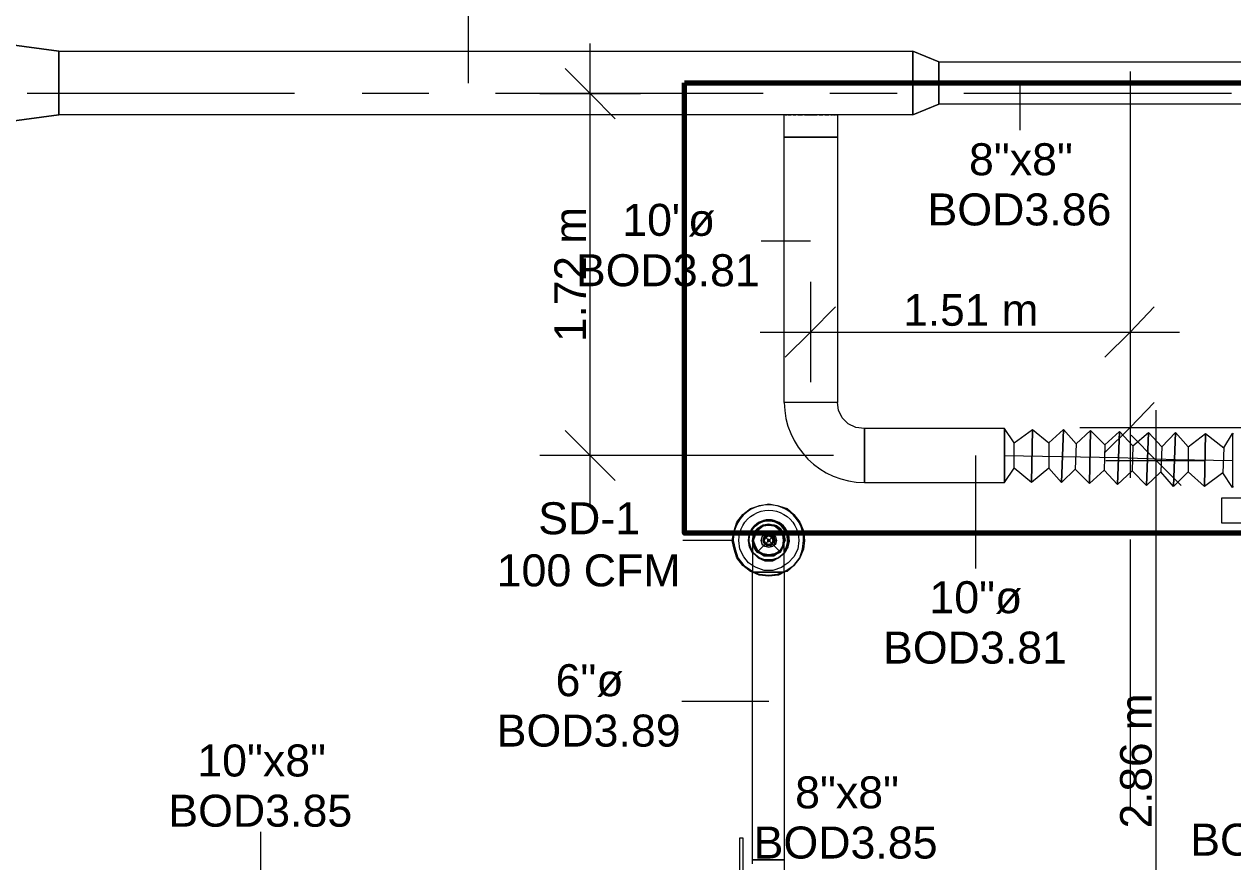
# Model space of a CAD drawing. Header units: metres. Extents: x -2 to 237, y -8 to 52.
# Drawn here: x 19.79 to 25.53, y 10.31 to 14.29 of the extents above; entities that cross this region are included whole.
import ezdxf

# ---------------------------------------------------------------- set-up
doc = ezdxf.new("R2010")
doc.units = ezdxf.units.M
doc.layers.add('HVAC - Ductos', color=5, linetype='Continuous', lineweight=0)
doc.layers.add('PDF2_Text', color=7, linetype='Continuous', lineweight=0)
doc.layers.add('PDF2_Geometry', color=7, linetype='Continuous', lineweight=0, true_color=0xaaaaaa)
doc.styles.add('PDF Helvetica', font='')
doc.styles.get('PDF Helvetica').set_extended_font_data('Helvetica')

msp = doc.modelspace()

# ---------------------------------------------------------------- linework, layer by layer
at = {"layer": 'HVAC - Ductos', "lineweight": 0}
for points in [[(21.8994, 14.0108), (21.8994, 14.3773)], [(19.9568, 14.1619), (19.3795, 14.2399), (19.9568, 14.1619)], [(19.9568, 14.1619), (19.9568, 13.8596)], [(22.4767, 12.004), (22.4767, 14.1986)], [(24.1307, 14.1116), (24.007, 14.1619), (24.1307, 14.1116)], [(24.007, 13.8596), (24.007, 14.1619)], [(24.1307, 14.1116), (24.1307, 13.91)], [(22.3576, 14.0794), (22.4767, 13.9604), (22.5958, 13.8412)], [(24.5155, 14.0108), (24.5155, 13.7863)], [(22.2385, 13.9604), (22.4767, 13.9604), (22.7149, 13.9604)], [(23.3976, 13.8596), (23.3976, 13.8596)], [(23.4022, 13.8596), (23.4068, 13.8596), (23.4113, 13.8596)], [(23.4159, 13.8596), (23.4251, 13.8596), (23.4297, 13.8596)], [(23.4389, 13.8596), (23.4435, 13.8596), (23.4526, 13.8596)], [(23.4617, 13.8596), (23.4663, 13.8596), (23.4847, 13.8596)], [(23.4938, 13.8596), (23.5213, 13.8596), (23.5488, 13.8596), (23.5534, 13.8596)], [(23.5625, 13.8596), (23.5763, 13.8596), (23.5809, 13.8596)], [(23.59, 13.8596), (23.6038, 13.8596), (23.6084, 13.8596)], [(23.6176, 13.8596), (23.6222, 13.8596), (23.6267, 13.8596)], [(23.6313, 13.8596), (23.6359, 13.8596), (23.6404, 13.8596)], [(23.5213, 13.2593), (23.2876, 13.2593)], [(23.5213, 13.0669), (23.5213, 12.8287), (23.5213, 12.5905)], [(25.0379, 13.0669), (25.0379, 12.8287), (25.0379, 12.5905)], [(23.6404, 12.9478), (23.5213, 12.8287), (23.4022, 12.7095)], [(25.1524, 12.9478), (25.0379, 12.8287), (24.9187, 12.7095)], [(23.2831, 12.8287), (25.2716, 12.8287)], [(25.0379, 12.6133), (25.0379, 12.3751), (25.0379, 12.1369)], [(25.1524, 12.4943), (25.0379, 12.3751), (24.9187, 12.256)], [(25.1615, 9.1221), (25.1615, 12.4576)], [(22.3576, 12.3614), (22.4767, 12.2422), (22.5958, 12.1231)], [(24.4881, 12.3018), (24.5751, 12.3659), (24.5705, 12.114), (24.4881, 12.1827), (24.4881, 12.3018), (24.4423, 12.3705), (23.7779, 12.3705), (23.7779, 12.3659), (23.7779, 12.3522), (23.7779, 12.3338), (23.7779, 12.3064), (23.7779, 12.2743), (23.7779, 12.2422), (23.7779, 12.2102), (23.7779, 12.1781), (23.7779, 12.1506), (23.7779, 12.1323), (23.7779, 12.1185), (23.7779, 12.114), (24.4423, 12.114), (24.4423, 12.3705), (24.4423, 12.114), (24.4881, 12.1827)], [(24.653, 12.3018), (24.7218, 12.3659), (24.7126, 12.114), (24.653, 12.1827), (24.5705, 12.114), (24.5751, 12.3659), (24.653, 12.3018), (24.653, 12.1827)], [(24.7813, 12.2972), (24.85, 12.3614), (24.8454, 12.1094), (24.7767, 12.1781), (24.7126, 12.114), (24.7218, 12.3659), (24.7813, 12.2972), (24.7767, 12.1781)], [(24.7996, 12.3751), (28.3001, 12.3751)], [(24.9187, 12.2926), (24.9875, 12.3568), (24.9783, 12.1048), (24.9142, 12.1735), (24.8454, 12.1094), (24.85, 12.3614), (24.9187, 12.2926), (24.9142, 12.1735)], [(25.0516, 12.288), (25.1249, 12.3522), (25.1157, 12.1002), (25.047, 12.1689), (24.9783, 12.1048), (24.9875, 12.3568), (25.0516, 12.288), (25.047, 12.1689)], [(25.0424, 12.3384), (25.1615, 12.2194), (25.2807, 12.1002)], [(25.1891, 12.2834), (25.2532, 12.3522), (25.244, 12.0956), (25.1845, 12.1643), (25.1157, 12.1002), (25.1249, 12.3522), (25.1891, 12.2834), (25.1845, 12.1643)], [(25.3128, 12.2834), (25.3952, 12.3476), (25.3906, 12.0956), (25.3128, 12.1643), (25.244, 12.0956), (25.2532, 12.3522), (25.3128, 12.2834), (25.3128, 12.1643)], [(25.4823, 12.2789), (25.5235, 12.3476), (25.5235, 12.091), (25.4777, 12.1597), (25.3906, 12.0956), (25.3952, 12.3476), (25.4823, 12.2789), (25.4777, 12.1597)], [(25.5281, 12.343), (25.5235, 12.3476), (25.5235, 12.3384), (25.5235, 12.3247), (25.5235, 12.2926), (25.5235, 12.2606), (25.5235, 12.2194), (25.5235, 12.1827), (25.5235, 12.146), (25.5235, 12.1185), (25.5235, 12.1002), (25.5235, 12.091), (25.5281, 12.0956)], [(25.5235, 12.3476), (25.5235, 12.3384), (25.5235, 12.3247), (25.5235, 12.2926), (25.5235, 12.2606), (25.5235, 12.2194), (25.5235, 12.1827), (25.5235, 12.146), (25.5235, 12.1185), (25.5235, 12.1002), (25.5235, 12.091)], [(23.6313, 12.2422), (22.4767, 12.2422), (22.2385, 12.2422)], [(24.3048, 12.2422), (24.3048, 11.7062)], [(24.4423, 12.2422), (24.7126, 12.2376), (24.9829, 12.233), (25.2532, 12.2239), (25.5235, 12.2194)], [(24.9233, 12.2194), (25.1615, 12.2194), (25.3952, 12.2194)], [(23.2556, 11.8711), (23.2464, 11.8391), (23.251, 11.8665), (23.2556, 11.8711), (23.2739, 11.894), (23.2922, 11.9078), (23.2968, 11.9123), (23.3243, 11.9169), (23.3473, 11.9123)], [(23.2739, 11.7886), (23.2876, 11.7749), (23.306, 11.7703), (23.3243, 11.7658), (23.306, 11.7658), (23.2876, 11.7749), (23.2693, 11.784), (23.2556, 11.8024), (23.251, 11.8207), (23.2464, 11.8345), (23.2464, 11.8391), (23.251, 11.8619), (23.2602, 11.8802), (23.2693, 11.894), (23.2831, 11.9032), (23.2876, 11.9078), (23.306, 11.9123), (23.3243, 11.9169), (23.3518, 11.9123), (23.3564, 11.9078), (23.3747, 11.894), (23.3885, 11.8711)], [(23.2922, 11.7749), (23.2739, 11.7886), (23.2602, 11.8024), (23.251, 11.8207), (23.251, 11.8391), (23.251, 11.8574), (23.2602, 11.8757), (23.2739, 11.894), (23.2876, 11.9032), (23.306, 11.9123), (23.3243, 11.9123), (23.3427, 11.9123), (23.3609, 11.9032), (23.3747, 11.894), (23.3885, 11.8757), (23.393, 11.8574), (23.3976, 11.8391), (23.393, 11.8207), (23.3885, 11.8024), (23.3747, 11.7886), (23.3609, 11.7749), (23.3427, 11.7703), (23.3243, 11.7658), (23.2968, 11.7703), (23.3243, 11.7658), (23.3518, 11.7703)], [(23.2556, 11.8711), (23.251, 11.8665), (23.2556, 11.8711), (23.2556, 11.8802), (23.2693, 11.894), (23.2831, 11.9032)], [(23.2922, 11.7703), (23.2968, 11.7703), (23.3243, 11.7658), (23.3427, 11.7658), (23.3609, 11.7749), (23.3793, 11.784), (23.3885, 11.8024), (23.3976, 11.8207), (23.3976, 11.8345), (23.3976, 11.8391), (23.3976, 11.8619), (23.3885, 11.8802), (23.3793, 11.894), (23.3609, 11.9078), (23.3427, 11.9123), (23.3243, 11.9169), (23.2968, 11.9123), (23.2693, 11.894), (23.2556, 11.8711), (23.2693, 11.894), (23.2922, 11.9078)], [(23.2556, 11.8711), (23.2556, 11.8711)], [(23.2876, 11.9078), (23.2922, 11.9078), (23.2968, 11.9123), (23.306, 11.9123), (23.3243, 11.9169), (23.3427, 11.9123), (23.3518, 11.9123), (23.3564, 11.9078), (23.3609, 11.9078), (23.3793, 11.894), (23.3885, 11.8802), (23.393, 11.8711), (23.393, 11.8665)], [(23.2922, 11.9078), (23.2968, 11.9123)], [(23.2968, 11.9078), (23.3243, 11.9123), (23.3473, 11.9078)], [(23.3518, 11.9123), (23.3518, 11.9123)], [(23.393, 11.8665), (23.3976, 11.8391), (23.393, 11.8711), (23.3793, 11.894), (23.3518, 11.9123)], [(23.3518, 11.9123), (23.3564, 11.9078)], [(23.3564, 11.9078), (23.3793, 11.894), (23.393, 11.8711), (23.393, 11.8665), (23.3976, 11.8391), (23.393, 11.8161), (23.393, 11.8116), (23.393, 11.807)], [(23.393, 11.8711), (23.393, 11.8665), (23.3976, 11.8619), (23.4022, 11.8391), (23.3976, 11.8345)], [(23.1502, 11.8391), (22.9165, 11.8391)], [(23.251, 11.8665), (23.251, 11.8619), (23.2464, 11.8391), (23.2464, 11.8345)], [(23.2464, 11.8391), (23.2464, 11.8391)], [(23.2464, 11.8391), (23.2464, 11.8345), (23.2464, 11.8161), (23.2464, 11.784), (23.2464, 11.7474), (23.2464, 11.7062), (23.2464, 11.6878), (23.251, 11.6878), (23.2602, 11.6878), (23.2693, 11.6878), (23.2876, 11.6878), (23.306, 11.6878), (23.3243, 11.6878), (23.3427, 11.6878), (23.3609, 11.6878), (23.3793, 11.6878), (23.3885, 11.6878), (23.3976, 11.6878), (23.3976, 11.7336), (23.3976, 11.7703), (23.3976, 11.8024), (23.3976, 11.8253), (23.3976, 11.8391)], [(23.2556, 11.8161), (23.251, 11.8391), (23.2556, 11.8665)], [(23.2693, 11.7886), (23.2556, 11.807), (23.2556, 11.8116), (23.251, 11.8161)], [(23.3976, 11.8391), (23.393, 11.8116), (23.3976, 11.8391)], [(23.2968, 11.7703), (23.2968, 11.7703)], [(23.3564, 11.7703), (23.3518, 11.7703), (23.3243, 11.7658), (23.3473, 11.7703)], [(23.3518, 11.7703), (23.3518, 11.7703)], [(23.3885, 11.807), (23.3747, 11.7886), (23.3564, 11.7749)], [(23.3976, 11.7794), (23.3976, 11.7794)], [(23.3976, 11.7794), (23.3976, 11.7794)], [(23.3976, 11.7199), (23.3839, 11.7108), (23.3427, 11.697), (23.3014, 11.697), (23.2647, 11.7108), (23.2464, 11.7199)], [(23.2464, 11.6924), (23.2785, 11.6787), (23.3243, 11.6741), (23.3655, 11.6787), (23.3976, 11.6924)], [(23.3976, 11.6878), (23.3701, 11.6741), (23.3243, 11.6696), (23.2785, 11.6741), (23.2464, 11.6878)], [(23.3976, 11.6878), (23.3885, 11.6878), (23.3793, 11.6878), (23.3609, 11.6878), (23.3427, 11.6878), (23.3243, 11.6878), (23.306, 11.6878), (23.2876, 11.6878), (23.2693, 11.6878), (23.2602, 11.6878), (23.251, 11.6878), (23.2464, 11.6878)], [(23.3243, 11.0739), (22.9119, 11.0739)], [(20.9144, 10.0522), (20.9144, 10.4554)], [(23.1868, 10.2492), (23.1868, 10.4279), (23.2006, 10.4279), (23.2006, 10.2492)], [(23.2464, 10.3042), (23.2464, 10.3225), (23.251, 10.3225), (23.2602, 10.3225), (23.2693, 10.3225), (23.2876, 10.3225), (23.306, 10.3225), (23.3243, 10.3225), (23.3427, 10.3225), (23.3609, 10.3225), (23.3793, 10.3225), (23.3885, 10.3225), (23.3976, 10.3225), (23.3976, 10.2308)]]:
    msp.add_lwpolyline(points, dxfattribs=at)
for points in [[(24.007, 13.8596), (19.9568, 13.8596), (19.9568, 14.1619), (24.007, 14.1619)], [(27.7182, 13.91), (24.1307, 13.91), (24.1307, 14.1116), (27.7182, 14.1116)], [(24.007, 13.8596), (24.1307, 13.91)], [(19.3795, 13.7817), (19.9568, 13.8596)], [(24.4423, 12.114), (24.4423, 12.1185), (24.4423, 12.1323), (24.4423, 12.1506), (24.4423, 12.1781), (24.4423, 12.2102), (24.4423, 12.2422), (24.4423, 12.2743), (24.4423, 12.3064), (24.4423, 12.3338), (24.4423, 12.3522), (24.4423, 12.3659), (24.4423, 12.3705), (24.4423, 12.3659), (24.4423, 12.3522), (24.4423, 12.3338), (24.4423, 12.3064), (24.4423, 12.2743), (24.4423, 12.2422), (24.4423, 12.2102), (24.4423, 12.1781), (24.4423, 12.1506), (24.4423, 12.1323), (24.4423, 12.1185)], [(25.4731, 11.9215), (25.4731, 12.0407), (25.9404, 12.0407), (25.9404, 11.9215)], [(23.2464, 10.3225), (23.2464, 11.6878), (23.2372, 11.6924), (23.2006, 11.7199), (23.1731, 11.7566), (23.1594, 11.7978), (23.1502, 11.8391), (23.1594, 11.8848), (23.1731, 11.9261), (23.2006, 11.9627), (23.2372, 11.9903), (23.2785, 12.004), (23.3243, 12.0131), (23.3701, 12.004), (23.4113, 11.9903), (23.4435, 11.9627), (23.4709, 11.9261), (23.4893, 11.8848), (23.4938, 11.8391), (23.4893, 11.7978), (23.4709, 11.7566), (23.4435, 11.7199), (23.4113, 11.6924), (23.3976, 11.6878), (23.3976, 10.3225), (23.3885, 10.3225), (23.3793, 10.3225), (23.3609, 10.3225), (23.3427, 10.3225), (23.3243, 10.3225), (23.306, 10.3225), (23.2876, 10.3225), (23.2693, 10.3225), (23.2602, 10.3225), (23.251, 10.3225)], [(23.3885, 11.8116), (23.3747, 11.7886), (23.3518, 11.7749), (23.3243, 11.7703), (23.2968, 11.7749), (23.2739, 11.7886), (23.2602, 11.8116), (23.251, 11.8391), (23.2602, 11.8665), (23.2739, 11.8894), (23.2968, 11.9078), (23.3243, 11.9123), (23.3518, 11.9078), (23.3747, 11.8894), (23.3885, 11.8665), (23.393, 11.8391)], [(23.306, 11.8711), (23.2922, 11.8574), (23.2876, 11.8391), (23.2922, 11.8574), (23.306, 11.8711), (23.3243, 11.8757), (23.3427, 11.8711), (23.3564, 11.8574), (23.3609, 11.8391), (23.3564, 11.8207), (23.3427, 11.8116), (23.3243, 11.807), (23.306, 11.8116), (23.2922, 11.8207), (23.2876, 11.8391), (23.2922, 11.8207), (23.306, 11.8116), (23.3243, 11.807), (23.3427, 11.8116), (23.3518, 11.8207), (23.3564, 11.8391), (23.3518, 11.8574), (23.3427, 11.8711), (23.3243, 11.8757)], [(23.2281, 11.8391), (23.2327, 11.807), (23.2464, 11.7794), (23.2327, 11.807)], [(23.2556, 11.8116), (23.2693, 11.784), (23.2968, 11.7703), (23.2693, 11.784), (23.2556, 11.8116), (23.2464, 11.8391)], [(23.3151, 11.8619), (23.306, 11.8528), (23.2968, 11.8391), (23.3014, 11.8574), (23.3151, 11.8665), (23.3335, 11.8665), (23.3427, 11.8574), (23.3518, 11.8391), (23.3427, 11.8253), (23.3335, 11.8161), (23.3151, 11.8161), (23.3014, 11.8253), (23.2968, 11.8391), (23.306, 11.8253), (23.3151, 11.8161), (23.3335, 11.8161), (23.3427, 11.8253), (23.3473, 11.8391), (23.3427, 11.8528), (23.3335, 11.8619)], [(23.3381, 11.8253), (23.3243, 11.8207), (23.3106, 11.8253), (23.3014, 11.8391), (23.3106, 11.8528), (23.3243, 11.8619), (23.3381, 11.8528), (23.3427, 11.8391)], [(23.3197, 11.8436), (23.3197, 11.8391), (23.3197, 11.8436), (23.3289, 11.8436), (23.3289, 11.8391), (23.3243, 11.8436)], [(23.3243, 11.8345), (23.3289, 11.8391), (23.3289, 11.8345), (23.3197, 11.8345), (23.3197, 11.8391), (23.3197, 11.8345)], [(23.3793, 11.784), (23.393, 11.8116), (23.3793, 11.784), (23.3518, 11.7703)], [(23.251, 11.7794), (23.2785, 11.7566), (23.306, 11.7474), (23.3381, 11.7474), (23.3701, 11.7566), (23.3427, 11.7428), (23.306, 11.7428), (23.2739, 11.7566), (23.251, 11.7794), (23.2464, 11.7794), (23.251, 11.7794), (23.2464, 11.7886)], [(23.3701, 11.7566), (23.3381, 11.7474), (23.306, 11.7474), (23.2785, 11.7566), (23.251, 11.7794), (23.2739, 11.7566), (23.306, 11.7428), (23.3427, 11.7428), (23.3701, 11.7566), (23.3976, 11.7794)], [(23.3976, 11.7794), (23.3976, 11.7886), (23.3976, 11.7794), (23.3701, 11.7566)]]:
    msp.add_lwpolyline(points, close=True, dxfattribs=at)
for points in [[(23.645, 13.8596), (23.6496, 13.8596), (23.6496, 13.7542), (23.645, 13.7542), (23.6313, 13.7542), (23.613, 13.7542), (23.5855, 13.7542), (23.5534, 13.7542), (23.5213, 13.7542), (23.4893, 13.7542), (23.4572, 13.7542), (23.4343, 13.7542), (23.4113, 13.7542), (23.4022, 13.7542), (23.3976, 13.7542), (23.4022, 13.7542), (23.4113, 13.7542), (23.4343, 13.7542), (23.4572, 13.7542), (23.4893, 13.7542), (23.5213, 13.7542), (23.5534, 13.7542), (23.5855, 13.7542), (23.613, 13.7542), (23.6313, 13.7542), (23.645, 13.7542), (23.6496, 13.7542), (23.6496, 12.4943), (23.645, 12.4943), (23.6313, 12.4943), (23.613, 12.4943), (23.5855, 12.4943), (23.5534, 12.4943), (23.5213, 12.4943), (23.4893, 12.4943), (23.4572, 12.4943), (23.4343, 12.4943), (23.4113, 12.4943), (23.4022, 12.4943), (23.3976, 12.4943, 0.412158), (23.7779, 12.114), (23.7779, 12.1185), (23.7779, 12.1323), (23.7779, 12.1506), (23.7779, 12.1781), (23.7779, 12.2102), (23.7779, 12.2422), (23.7779, 12.2743), (23.7779, 12.3064), (23.7779, 12.3338), (23.7779, 12.3522), (23.7779, 12.3659), (23.7779, 12.3705), (23.7366, 12.3751), (23.7, 12.3934), (23.6725, 12.4209), (23.6542, 12.4576), (23.6496, 12.4943), (23.645, 12.4943), (23.6313, 12.4943), (23.613, 12.4943), (23.5855, 12.4943), (23.5534, 12.4943), (23.5213, 12.4943), (23.4893, 12.4943), (23.4572, 12.4943), (23.4343, 12.4943), (23.4113, 12.4943), (23.4022, 12.4943), (23.3976, 12.4943), (23.3976, 13.7542), (23.3976, 13.8596)], [(23.3976, 11.6924), (23.4068, 11.697), (23.4435, 11.7199), (23.4709, 11.7566), (23.4847, 11.7978), (23.4893, 11.8391, 1.013409), (23.1548, 11.8391), (23.164, 11.7978), (23.1777, 11.7566), (23.2052, 11.7199), (23.2418, 11.697), (23.2464, 11.6924)], [(23.2464, 11.7199), (23.2281, 11.7336), (23.2052, 11.7612), (23.1868, 11.7978), (23.1823, 11.8391, -1.008408), (23.4663, 11.8391), (23.4617, 11.7978), (23.4435, 11.7612), (23.4159, 11.7336), (23.3976, 11.7199)]]:
    msp.add_lwpolyline(points, format="xyb", dxfattribs=at)
msp.add_lwpolyline([(23.3976, 11.7794), (23.4159, 11.807), (23.4205, 11.8391, 1.018374), (23.2281, 11.8391), (23.2372, 11.807), (23.2464, 11.7886, -1.3527), (23.4159, 11.8391), (23.4113, 11.807), (23.3976, 11.7886, 1.353287), (23.2281, 11.8391, -1.444556)], format="xyb", close=True, dxfattribs=at)
at = {"layer": 'PDF2_Geometry', "lineweight": 0}
for points in [[(25.0379, 14.0658), (25.0379, 12.7966)], [(21.0747, 13.9604), (19.8056, 13.9604)], [(21.7115, 13.9604), (21.3954, 13.9604)], [(23.2968, 13.9604), (22.0277, 13.9604)], [(23.9337, 13.9604), (23.613, 13.9604)], [(25.5189, 13.9604), (24.2498, 13.9604)], [(25.0379, 12.4805), (25.0379, 12.1643)], [(25.0379, 11.8436), (25.0379, 10.5745)]]:
    msp.add_lwpolyline(points, dxfattribs=at)
at = {"layer": 'PDF2_Geometry', "color": 232, "lineweight": 70, "true_color": 0xe91e64}
msp.add_lwpolyline([(22.9243, 14.0118), (26.36, 14.0118), (26.36, 11.8733), (22.9243, 11.8733)], close=True, dxfattribs=at)
at = {"layer": 'PDF2_Geometry', "color": 8, "lineweight": 0, "true_color": 0x808080}
msp.add_lwpolyline([(23.3839, 11.8848), (23.3473, 11.9123), (23.3014, 11.9123), (23.2602, 11.8848), (23.2464, 11.8391), (23.2602, 11.7932), (23.3014, 11.7658), (23.3473, 11.7658), (23.3839, 11.7932), (23.4022, 11.8391)], close=True, dxfattribs=at)
for points in [[(23.2693, 11.894), (23.3793, 11.784)], [(23.3793, 11.894), (23.2693, 11.784)]]:
    msp.add_lwpolyline(points, dxfattribs=at)

# ---------------------------------------------------------------- texts
at = {"layer": 'PDF2_Text', "lineweight": 0, "attachment_point": 4, "style": 'PDF Helvetica'}
for s, insert, char_height in [('8"x8"', (24.2737, 13.6478), 0.1519), ('BOD3.86', (24.0767, 13.4096), 0.1519), ('10"ø', (22.6288, 13.3592), 0.1519), ('BOD3.81', (22.4088, 13.1209), 0.1519), ('1.51 m', (23.9621, 12.9324), 0.15002), ('SD-1', (22.2302, 11.9434), 0.1519), ('100 CFM', (22.0331, 11.696), 0.1519), ('10"ø', (24.0858, 11.5677), 0.1519), ('BOD3.81', (23.8659, 11.3294), 0.1519), ('6"ø', (22.3126, 11.1736), 0.1519), ('BOD3.89', (22.0331, 10.9354), 0.1519), ('10"x8"', (20.6128, 10.7934), 0.1519), ('8"x8"', (23.4489, 10.6422), 0.1519), ('BOD3.85', (20.4753, 10.5551), 0.1519), ('BOD3.76', (25.3229, 10.4176), 0.1519), ('BOD3.85', (23.2519, 10.4039), 0.1519)]:
    msp.add_mtext(s, dxfattribs=dict(at, insert=insert, char_height=char_height))
at = {"layer": 'PDF2_Text', "lineweight": 0, "char_height": 0.15002, "attachment_point": 4, "rotation": 90, "style": 'PDF Helvetica'}
for s, insert in [('1.72 m', (22.3817, 12.7815)), ('2.86 m', (25.0666, 10.4722))]:
    msp.add_mtext(s, dxfattribs=dict(at, insert=insert))

doc.saveas('drawing.dxf')
